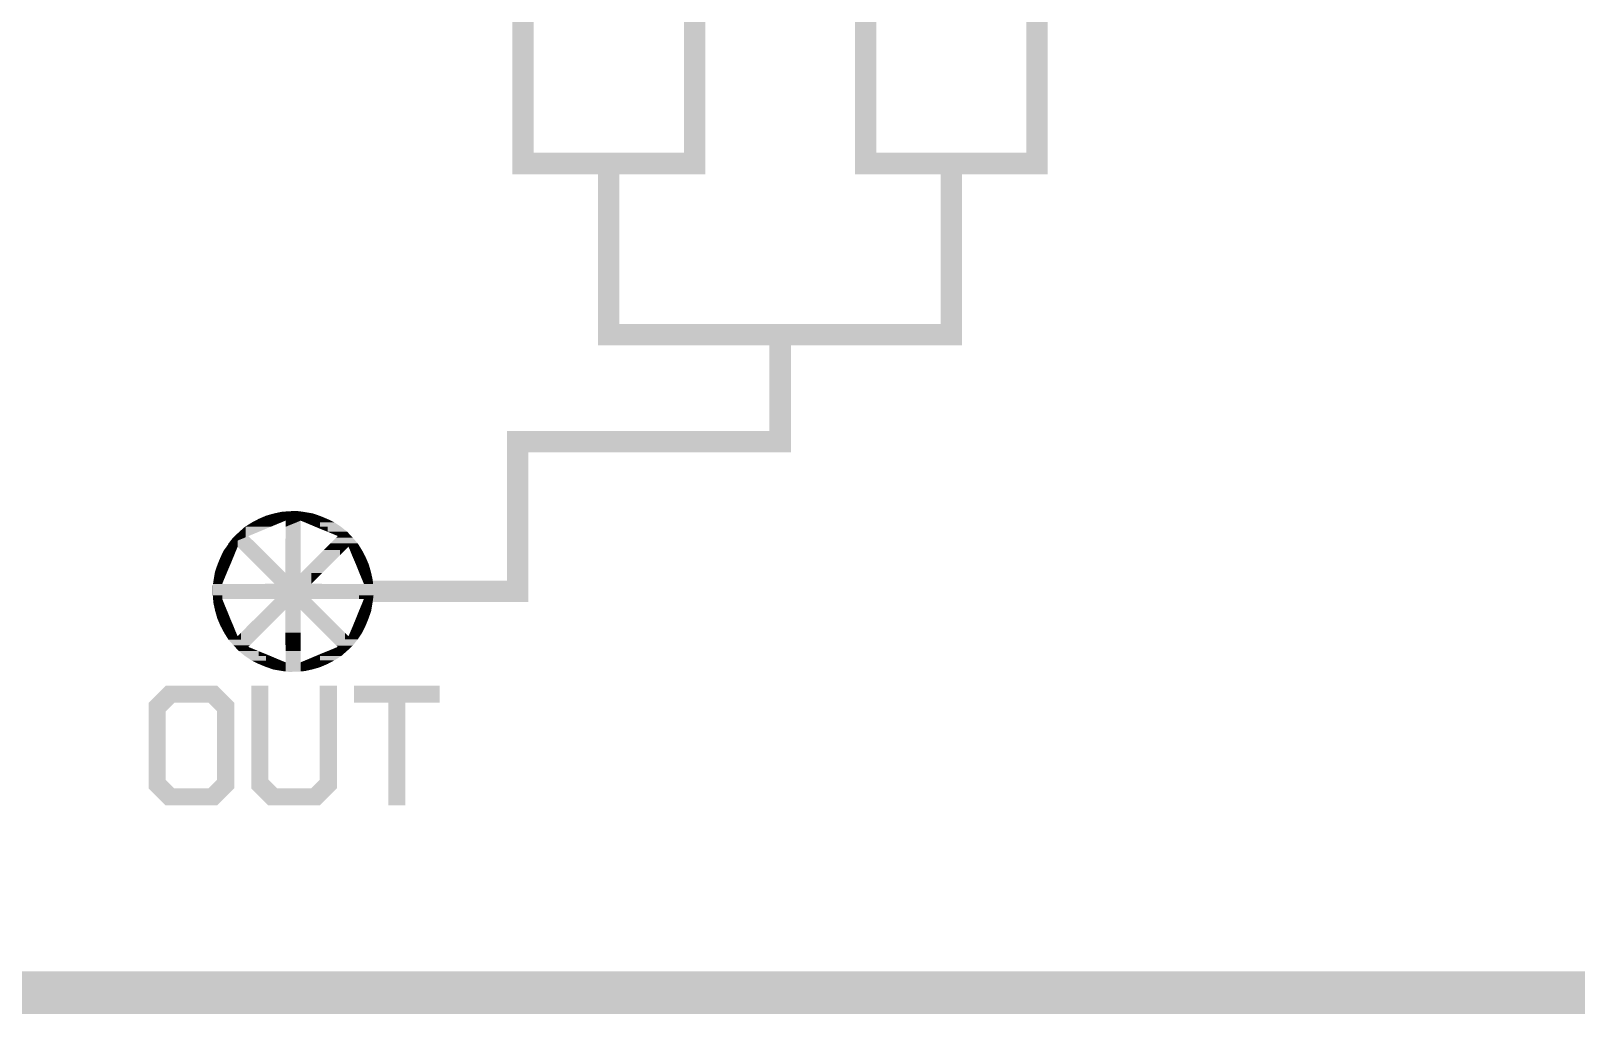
# Model space of a CAD drawing. Extents: x -40166 to 40284, y -45890 to 44060.
# Drawn here: x 709 to 7929, y -9990 to -5396 of the extents above; entities that cross this region are included whole.
import ezdxf

# ---------------------------------------------------------------- set-up
doc = ezdxf.new("R2010")
doc.units = 0
for name, color, linetype in [('10', 12, 'CONTINUOUS'), ('11', 13, 'CONTINUOUS'), ('12', 14, 'CONTINUOUS'), ('13', 15, 'CONTINUOUS'), ('14', 16, 'CONTINUOUS'), ('15', 17, 'CONTINUOUS'), ('16', 18, 'CONTINUOUS'), ('17', 19, 'CONTINUOUS'), ('18', 20, 'CONTINUOUS'), ('19', 21, 'CONTINUOUS'), ('20', 22, 'CONTINUOUS'), ('21', 23, 'CONTINUOUS'), ('22', 24, 'CONTINUOUS'), ('23', 25, 'CONTINUOUS'), ('24', 26, 'CONTINUOUS'), ('25', 27, 'CONTINUOUS'), ('26', 28, 'CONTINUOUS'), ('27', 29, 'CONTINUOUS'), ('28', 30, 'CONTINUOUS'), ('29', 31, 'CONTINUOUS'), ('3', 6, 'CONTINUOUS'), ('30', 32, 'CONTINUOUS'), ('31', 33, 'CONTINUOUS'), ('32', 34, 'CONTINUOUS'), ('33', 35, 'CONTINUOUS'), ('34', 36, 'CONTINUOUS'), ('35', 37, 'CONTINUOUS'), ('36', 38, 'CONTINUOUS'), ('37', 39, 'CONTINUOUS'), ('38', 40, 'CONTINUOUS'), ('39', 41, 'CONTINUOUS'), ('40', 42, 'CONTINUOUS'), ('41', 43, 'CONTINUOUS'), ('42', 44, 'CONTINUOUS'), ('43', 45, 'CONTINUOUS'), ('44', 46, 'CONTINUOUS'), ('45', 47, 'CONTINUOUS'), ('46', 48, 'CONTINUOUS'), ('47', 49, 'CONTINUOUS'), ('48', 50, 'CONTINUOUS'), ('49', 51, 'CONTINUOUS'), ('5', 7, 'CONTINUOUS'), ('50', 52, 'CONTINUOUS'), ('6', 8, 'CONTINUOUS'), ('7', 9, 'CONTINUOUS'), ('8', 10, 'CONTINUOUS'), ('9', 11, 'CONTINUOUS'), ('L1D0_square', 2, 'CONTINUOUS'), ('L2D0_round', 3, 'CONTINUOUS')]:
    doc.layers.add(name, color=color, linetype=linetype)

# ---------------------------------------------------------------- blocks, each defined once
blk = doc.blocks.new('flow-inlet')
at = {"layer": 'L1D0_square'}
for points in [[(-161, 339), (-126, 354), (-91, 339), (-91, 364)], [(-91, 364), (-55, 372), (-18, 364), (-18, 375)], [(-91, 339), (-91, 364), (-18, 339), (-18, 364)], [(-18, 309), (-18, 375), (19, 324), (19, 376)], [(19, 324), (19, 376), (35, 331), (35, 374)], [(55, 323), (35, 331), (55, 371), (35, 374)], [(55, 353), (55, 371), (126, 353), (91, 365)], [(-252, 278), (-225, 302), (-222, 278), (-222, 302)], [(-225, 302), (-193, 322), (-161, 302), (-161, 339)], [(-222, 253), (-222, 302), (-105, 302)], [(-161, 302), (-161, 339), (-105, 302), (-105, 339)], [(-105, 302), (-105, 339), (-35, 331), (-35, 339)], [(-36, 137), (-35, 302), (-18, 137), (-18, 309)], [(-35, 302), (-35, 339), (-18, 309), (-18, 339)], [(-18, 193), (-18, 309), (36, 193), (35, 331)], [(55, 323), (55, 353), (126, 323), (126, 353)], [(126, 293), (55, 323), (126, 323)], [(126, 323), (126, 353), (193, 323), (160, 339)], [(126, 302), (126, 323), (224, 302), (193, 323)], [(161, 279), (126, 293), (161, 302), (126, 302)], [(161, 279), (161, 302), (253, 279), (224, 302)], [(-311, 209), (-304, 219), (-259, 209), (-259, 238)], [(-304, 219), (-302, 224), (-222, 253), (-279, 253)], [(-279, 253), (-252, 278), (-222, 253), (-222, 278)], [(-209, 159), (-259, 209), (-209, 259), (-259, 238)], [(-86, 36), (-209, 159), (-86, 137), (-209, 259)], [(143, 193), (175, 225), (220, 193), (220, 225)], [(209, 259), (161, 279), (209, 279)], [(175, 225), (202, 252), (302, 225), (278, 252)], [(202, 252), (209, 259), (209, 252)], [(209, 252), (209, 279), (278, 252), (253, 279)], [(220, 193), (220, 225), (259, 209), (259, 225)], [(266, 193), (259, 209), (266, 225), (259, 225)], [(266, 193), (266, 225), (322, 193), (302, 225)], [(-353, 126), (-339, 160), (-293, 126), (-279, 160)], [(-339, 160), (-330, 179), (-279, 160), (-259, 209)], [(-330, 179), (-323, 193), (-259, 209), (-311, 209)], [(-18, 86), (-18, 193), (36, 86), (36, 193)], [(88, 138), (220, 193), (188, 138), (220, 170)], [(88, 138), (143, 193), (220, 193)], [(220, 193), (259, 209), (243, 193)], [(220, 170), (220, 193), (243, 193)], [(279, 161), (266, 193), (339, 161), (322, 193)], [(294, 126), (279, 161), (354, 126), (339, 161)], [(-371, 55), (-365, 91), (-323, 55), (-308, 91)], [(-365, 91), (-353, 126), (-308, 91), (-293, 126)], [(-86, -18), (-86, 137), (-36, -18), (-36, 87)], [(-36, -18), (-36, 137), (-18, -18), (-18, 137)], [(-18, 35), (-18, 86), (86, 35), (86, 86)], [(36, 86), (88, 138), (136, 86), (188, 138)], [(86, 36), (86, 86), (136, 86)], [(308, 91), (294, 126), (364, 91), (354, 126)], [(323, 55), (308, 91), (372, 55), (364, 91)], [(-375, -18), (-376, 19), (-374, -18), (-374, 35)], [(-374, 35), (-371, 55), (-331, 35), (-323, 55)], [(-374, -18), (-374, 35), (-209, -18), (-209, 35)], [(-209, -18), (-209, 35), (-86, -18), (-86, 36)], [(-18, -18), (-18, 35), (220, -18), (220, 35)], [(86, 35), (86, 36), (220, 35)], [(220, 18), (220, 35), (375, 18), (374, 35)], [(220, -18), (220, 18), (376, -18), (375, 18)], [(331, 35), (323, 55), (374, 35), (372, 55)], [(-374, -35), (-375, -18), (-331, -35), (-331, -18)], [(-372, -52), (-374, -35), (-324, -52), (-331, -35)], [(-372, -55), (-372, -52), (-323, -55), (-324, -52)], [(-364, -91), (-372, -55), (-308, -91), (-323, -55)], [(-136, -36), (-331, -35), (-136, -18), (-331, -18)], [(-136, -36), (-136, -18), (18, -36), (18, -18)], [(-136, -86), (-86, -36), (18, -86), (18, -36)], [(18, -35), (18, -18), (308, -35), (308, -18)], [(18, -36), (18, -35), (136, -36), (136, -35)], [(18, -86), (18, -36), (136, -86), (86, -36)], [(136, -36), (136, -35), (331, -35)], [(308, -35), (308, -18), (374, -35), (374, -18)], [(308, -91), (323, -55), (365, -91), (371, -55)], [(323, -55), (331, -35), (371, -55), (374, -35)], [(374, -35), (374, -18), (376, -19), (376, -18)], [(-354, -126), (-364, -91), (-294, -126), (-308, -91)], [(-339, -161), (-354, -126), (-279, -161), (-294, -126)], [(-208, -157), (-136, -86), (-107, -157), (-36, -86)], [(-36, -193), (-36, -86), (18, -193), (18, -86)], [(18, -193), (18, -86), (36, -193), (36, -86)], [(143, -193), (36, -86), (243, -193), (136, -86)], [(280, -160), (294, -126), (339, -160), (353, -126)], [(294, -126), (308, -91), (353, -126), (365, -91)], [(-322, -193), (-339, -161), (-266, -193), (-279, -161)], [(-302, -225), (-322, -193), (-266, -225), (-266, -193)], [(-266, -225), (-266, -193), (-259, -225), (-259, -209)], [(-259, -225), (-259, -209), (-243, -225), (-243, -193)], [(-243, -193), (-208, -157), (-143, -193), (-107, -157)], [(-243, -225), (-243, -193), (-175, -225), (-143, -193)], [(-35, -279), (-36, -193), (18, -279), (18, -193)], [(18, -278), (18, -193), (35, -278), (36, -193)], [(174, -224), (143, -193), (243, -224), (243, -193)], [(243, -224), (243, -193), (259, -224), (259, -209)], [(259, -224), (259, -209), (266, -224), (266, -193)], [(266, -193), (280, -160), (323, -193), (339, -160)], [(266, -224), (266, -193), (302, -224), (323, -193)], [(-278, -252), (-302, -225), (-202, -252), (-175, -225)], [(-253, -279), (-278, -252), (-209, -279), (-209, -252)], [(-224, -302), (-253, -279), (-161, -302), (-161, -279)], [(-209, -259), (-209, -252), (-202, -252)], [(-209, -279), (-209, -259), (-161, -279)], [(-161, -302), (-161, -279), (-126, -302), (-126, -293)], [(-19, -376), (-35, -374), (-19, -279), (-35, -279)], [(-19, -376), (-19, -279), (18, -375), (18, -279)], [(18, -375), (18, -278), (35, -374), (35, -278)], [(126, -302), (126, -293), (163, -302), (163, -278)], [(163, -278), (209, -259), (209, -278)], [(163, -302), (163, -278), (225, -302), (252, -278)], [(203, -253), (174, -224), (279, -253), (302, -224)], [(209, -259), (203, -253), (209, -253)], [(209, -278), (209, -253), (252, -278), (279, -253)], [(-193, -323), (-224, -302), (-126, -323), (-126, -302)], [(-126, -353), (-160, -339), (-126, -323), (-193, -323)], [(-126, -323), (-126, -293), (-55, -323)], [(-126, -353), (-126, -323), (-55, -353), (-55, -323)], [(-55, -371), (-91, -365), (-55, -353), (-126, -353)], [(-35, -374), (-55, -371), (-35, -331), (-55, -323)], [(35, -374), (35, -331), (55, -372), (55, -323)], [(55, -323), (126, -293), (126, -323)], [(55, -354), (55, -323), (126, -354), (126, -323)], [(55, -372), (55, -354), (91, -364), (126, -354)], [(126, -322), (126, -302), (193, -322), (225, -302)], [(126, -354), (126, -322), (161, -339), (193, -322)]]:
    blk.add_solid(points, dxfattribs=at)
blk = doc.blocks.new('TEXT$3')
at = {"layer": 'L1D0_square'}
for points in [[(0, 480), (80, 560), (280, 480), (280, 560)], [(320, 440), (280, 480), (320, 560), (280, 560)], [(320, 280), (320, 560), (400, 280), (400, 480)], [(480, 120), (480, 560), (560, 120), (560, 560)], [(800, 120), (800, 560), (880, 120), (880, 560)], [(960, 480), (960, 560), (1360, 480), (1360, 560)], [(0, 440), (0, 480), (80, 440), (120, 480)], [(0, 280), (0, 440), (80, 280), (80, 440)], [(1120, 0), (1120, 480), (1200, 0), (1200, 480)], [(80, 0), (0, 80), (80, 280), (0, 280)], [(320, 120), (320, 280), (400, 120), (400, 280)], [(80, 0), (80, 120), (120, 0), (120, 80)], [(120, 0), (120, 80), (320, 0), (400, 80)], [(280, 80), (320, 120), (400, 80), (400, 120)], [(480, 80), (480, 120), (600, 80), (560, 120)], [(560, 0), (480, 80), (600, 0), (600, 80)], [(600, 0), (600, 80), (800, 0), (880, 80)], [(760, 80), (800, 120), (880, 80), (880, 120)]]:
    blk.add_solid(points, dxfattribs=at)
blk = doc.blocks.new('device')
at = {"layer": '10'}
for points in [[(-1025, -5092), (-1025, -5091), (-324, -5092), (-324, -5091)], [(-1025, -5110), (-1025, -5109), (-324, -5110), (-324, -5109)], [(576, -5092), (576, -5091), (1276, -5092), (1276, -5091)], [(576, -5110), (576, -5109), (1276, -5110), (1276, -5109)], [(-224, -5892), (-224, -5891), (476, -5892), (476, -5891)], [(-224, -5910), (-224, -5909), (476, -5910), (476, -5909)], [(-1110, -6800), (-1110, -6500), (-1109, -6800), (-1109, -6500)], [(-1092, -6800), (-1092, -6500), (-1091, -6800), (-1091, -6500)]]:
    blk.add_solid(points, dxfattribs=at)
at = {"layer": '11'}
for points in [[(-1025, -5091), (-1025, -5090), (-324, -5091), (-324, -5090)], [(-1025, -5111), (-1025, -5110), (-324, -5111), (-324, -5110)], [(576, -5091), (576, -5090), (1276, -5091), (1276, -5090)], [(576, -5111), (576, -5110), (1276, -5111), (1276, -5110)], [(-224, -5891), (-224, -5890), (476, -5891), (476, -5890)], [(-224, -5911), (-224, -5910), (476, -5911), (476, -5910)], [(-1111, -6800), (-1111, -6500), (-1110, -6800), (-1110, -6500)], [(-1091, -6800), (-1091, -6500), (-1090, -6800), (-1090, -6500)]]:
    blk.add_solid(points, dxfattribs=at)
at = {"layer": '12'}
for points in [[(-1025, -5090), (-1025, -5089), (-324, -5090), (-324, -5089)], [(-1025, -5112), (-1025, -5111), (-324, -5112), (-324, -5111)], [(576, -5090), (576, -5089), (1276, -5090), (1276, -5089)], [(576, -5112), (576, -5111), (1276, -5112), (1276, -5111)], [(-224, -5890), (-224, -5889), (476, -5890), (476, -5889)], [(-224, -5912), (-224, -5911), (476, -5912), (476, -5911)], [(-1112, -6800), (-1112, -6500), (-1111, -6800), (-1111, -6500)], [(-1090, -6800), (-1090, -6500), (-1089, -6800), (-1089, -6500)]]:
    blk.add_solid(points, dxfattribs=at)
at = {"layer": '13'}
for points in [[(-1025, -5089), (-1025, -5088), (-324, -5089), (-324, -5088)], [(-1025, -5113), (-1025, -5112), (-324, -5113), (-324, -5112)], [(576, -5089), (576, -5088), (1276, -5089), (1276, -5088)], [(576, -5113), (576, -5112), (1276, -5113), (1276, -5112)], [(-224, -5889), (-224, -5888), (476, -5889), (476, -5888)], [(-224, -5913), (-224, -5912), (476, -5913), (476, -5912)], [(-1113, -6800), (-1113, -6500), (-1112, -6800), (-1112, -6500)], [(-1089, -6800), (-1089, -6500), (-1088, -6800), (-1088, -6500)]]:
    blk.add_solid(points, dxfattribs=at)
at = {"layer": '14'}
for points in [[(-1025, -5088), (-1025, -5087), (-324, -5088), (-324, -5087)], [(-1025, -5114), (-1025, -5113), (-324, -5114), (-324, -5113)], [(576, -5088), (576, -5087), (1276, -5088), (1276, -5087)], [(576, -5114), (576, -5113), (1276, -5114), (1276, -5113)], [(-224, -5888), (-224, -5887), (476, -5888), (476, -5887)], [(-224, -5914), (-224, -5913), (476, -5914), (476, -5913)], [(-1114, -6800), (-1114, -6500), (-1113, -6800), (-1113, -6500)], [(-1088, -6800), (-1088, -6500), (-1087, -6800), (-1087, -6500)]]:
    blk.add_solid(points, dxfattribs=at)
at = {"layer": '15'}
for points in [[(-1025, -5087), (-1025, -5086), (-324, -5087), (-324, -5086)], [(-1025, -5115), (-1025, -5114), (-324, -5115), (-324, -5114)], [(576, -5087), (576, -5086), (1276, -5087), (1276, -5086)], [(576, -5115), (576, -5114), (1276, -5115), (1276, -5114)], [(-224, -5887), (-224, -5886), (476, -5887), (476, -5886)], [(-224, -5915), (-224, -5914), (476, -5915), (476, -5914)], [(-1115, -6800), (-1115, -6500), (-1114, -6800), (-1114, -6500)], [(-1087, -6800), (-1087, -6500), (-1086, -6800), (-1086, -6500)]]:
    blk.add_solid(points, dxfattribs=at)
at = {"layer": '16'}
for points in [[(-1025, -5086), (-1025, -5085), (-324, -5086), (-324, -5085)], [(-1025, -5116), (-1025, -5115), (-324, -5116), (-324, -5115)], [(576, -5086), (576, -5085), (1276, -5086), (1276, -5085)], [(576, -5116), (576, -5115), (1276, -5116), (1276, -5115)], [(-224, -5886), (-224, -5885), (476, -5886), (476, -5885)], [(-224, -5916), (-224, -5915), (476, -5916), (476, -5915)], [(-1116, -6800), (-1116, -6500), (-1115, -6800), (-1115, -6500)], [(-1086, -6800), (-1086, -6500), (-1085, -6800), (-1085, -6500)]]:
    blk.add_solid(points, dxfattribs=at)
at = {"layer": '17'}
for points in [[(-1025, -5085), (-1025, -5084), (-324, -5085), (-324, -5084)], [(-1025, -5117), (-1025, -5116), (-324, -5117), (-324, -5116)], [(576, -5085), (576, -5084), (1276, -5085), (1276, -5084)], [(576, -5117), (576, -5116), (1276, -5117), (1276, -5116)], [(-224, -5885), (-224, -5884), (476, -5885), (476, -5884)], [(-224, -5917), (-224, -5916), (476, -5917), (476, -5916)], [(-1117, -6800), (-1117, -6500), (-1116, -6800), (-1116, -6500)], [(-1085, -6800), (-1085, -6500), (-1084, -6800), (-1084, -6500)]]:
    blk.add_solid(points, dxfattribs=at)
at = {"layer": '18'}
for points in [[(-1025, -5084), (-1025, -5083), (-324, -5084), (-324, -5083)], [(-1025, -5118), (-1025, -5117), (-324, -5118), (-324, -5117)], [(576, -5084), (576, -5083), (1276, -5084), (1276, -5083)], [(576, -5118), (576, -5117), (1276, -5118), (1276, -5117)], [(-224, -5884), (-224, -5883), (476, -5884), (476, -5883)], [(-224, -5918), (-224, -5917), (476, -5918), (476, -5917)], [(-1118, -6800), (-1118, -6500), (-1117, -6800), (-1117, -6500)], [(-1084, -6800), (-1084, -6500), (-1083, -6800), (-1083, -6500)]]:
    blk.add_solid(points, dxfattribs=at)
at = {"layer": '19'}
for points in [[(-1025, -5083), (-1025, -5082), (-324, -5083), (-324, -5082)], [(-1025, -5119), (-1025, -5118), (-324, -5119), (-324, -5118)], [(576, -5083), (576, -5082), (1276, -5083), (1276, -5082)], [(576, -5119), (576, -5118), (1276, -5119), (1276, -5118)], [(-224, -5883), (-224, -5882), (476, -5883), (476, -5882)], [(-224, -5919), (-224, -5918), (476, -5919), (476, -5918)], [(-1119, -6800), (-1119, -6500), (-1118, -6800), (-1118, -6500)], [(-1083, -6800), (-1083, -6500), (-1082, -6800), (-1082, -6500)]]:
    blk.add_solid(points, dxfattribs=at)
at = {"layer": '20'}
for points in [[(-1025, -5082), (-1025, -5081), (-324, -5082), (-324, -5081)], [(-1025, -5120), (-1025, -5119), (-324, -5120), (-324, -5119)], [(576, -5082), (576, -5081), (1276, -5082), (1276, -5081)], [(576, -5120), (576, -5119), (1276, -5120), (1276, -5119)], [(-224, -5882), (-224, -5881), (476, -5882), (476, -5881)], [(-224, -5920), (-224, -5919), (476, -5920), (476, -5919)], [(-1120, -6800), (-1120, -6500), (-1119, -6800), (-1119, -6500)], [(-1082, -6800), (-1082, -6500), (-1081, -6800), (-1081, -6500)]]:
    blk.add_solid(points, dxfattribs=at)
at = {"layer": '21'}
for points in [[(-1025, -5081), (-1025, -5080), (-324, -5081), (-324, -5080)], [(-1025, -5121), (-1025, -5120), (-324, -5121), (-324, -5120)], [(576, -5081), (576, -5080), (1276, -5081), (1276, -5080)], [(576, -5121), (576, -5120), (1276, -5121), (1276, -5120)], [(-224, -5881), (-224, -5880), (476, -5881), (476, -5880)], [(-224, -5921), (-224, -5920), (476, -5921), (476, -5920)], [(-1121, -6800), (-1121, -6500), (-1120, -6800), (-1120, -6500)], [(-1081, -6800), (-1081, -6500), (-1080, -6800), (-1080, -6500)]]:
    blk.add_solid(points, dxfattribs=at)
at = {"layer": '22'}
for points in [[(-1025, -5080), (-1025, -5079), (-324, -5080), (-324, -5079)], [(-1025, -5122), (-1025, -5121), (-324, -5122), (-324, -5121)], [(576, -5080), (576, -5079), (1276, -5080), (1276, -5079)], [(576, -5122), (576, -5121), (1276, -5122), (1276, -5121)], [(-224, -5880), (-224, -5879), (476, -5880), (476, -5879)], [(-224, -5922), (-224, -5921), (476, -5922), (476, -5921)], [(-1122, -6800), (-1122, -6500), (-1121, -6800), (-1121, -6500)], [(-1080, -6800), (-1080, -6500), (-1079, -6800), (-1079, -6500)]]:
    blk.add_solid(points, dxfattribs=at)
at = {"layer": '23'}
for points in [[(-1025, -5079), (-1025, -5078), (-324, -5079), (-324, -5078)], [(-1025, -5123), (-1025, -5122), (-324, -5123), (-324, -5122)], [(576, -5079), (576, -5078), (1276, -5079), (1276, -5078)], [(576, -5123), (576, -5122), (1276, -5123), (1276, -5122)], [(-224, -5879), (-224, -5878), (476, -5879), (476, -5878)], [(-224, -5923), (-224, -5922), (476, -5923), (476, -5922)], [(-1123, -6800), (-1123, -6500), (-1122, -6800), (-1122, -6500)], [(-1079, -6800), (-1079, -6500), (-1078, -6800), (-1078, -6500)]]:
    blk.add_solid(points, dxfattribs=at)
at = {"layer": '24'}
for points in [[(-1025, -5078), (-1025, -5077), (-324, -5078), (-324, -5077)], [(-1025, -5124), (-1025, -5123), (-324, -5124), (-324, -5123)], [(576, -5078), (576, -5077), (1276, -5078), (1276, -5077)], [(576, -5124), (576, -5123), (1276, -5124), (1276, -5123)], [(-224, -5878), (-224, -5877), (476, -5878), (476, -5877)], [(-224, -5924), (-224, -5923), (476, -5924), (476, -5923)], [(-1124, -6800), (-1124, -6500), (-1123, -6800), (-1123, -6500)], [(-1078, -6800), (-1078, -6500), (-1077, -6800), (-1077, -6500)]]:
    blk.add_solid(points, dxfattribs=at)
at = {"layer": '25'}
for points in [[(-1025, -5077), (-1025, -5076), (-324, -5077), (-324, -5076)], [(-1025, -5125), (-1025, -5124), (-324, -5125), (-324, -5124)], [(576, -5077), (576, -5076), (1276, -5077), (1276, -5076)], [(576, -5125), (576, -5124), (1276, -5125), (1276, -5124)], [(-224, -5877), (-224, -5876), (476, -5877), (476, -5876)], [(-224, -5925), (-224, -5924), (476, -5925), (476, -5924)], [(-1125, -6800), (-1125, -6500), (-1124, -6800), (-1124, -6500)], [(-1077, -6800), (-1077, -6500), (-1076, -6800), (-1076, -6500)]]:
    blk.add_solid(points, dxfattribs=at)
at = {"layer": '26'}
for points in [[(-1025, -5076), (-1025, -5075), (-324, -5076), (-324, -5075)], [(-1025, -5126), (-1025, -5125), (-324, -5126), (-324, -5125)], [(576, -5076), (576, -5075), (1276, -5076), (1276, -5075)], [(576, -5126), (576, -5125), (1276, -5126), (1276, -5125)], [(-224, -5876), (-224, -5875), (476, -5876), (476, -5875)], [(-224, -5926), (-224, -5925), (476, -5926), (476, -5925)], [(-1126, -6800), (-1126, -6500), (-1125, -6800), (-1125, -6500)], [(-1076, -6800), (-1076, -6500), (-1075, -6800), (-1075, -6500)]]:
    blk.add_solid(points, dxfattribs=at)
at = {"layer": '27'}
for points in [[(-1025, -5075), (-1025, -5074), (-324, -5075), (-324, -5074)], [(-1025, -5127), (-1025, -5126), (-324, -5127), (-324, -5126)], [(576, -5075), (576, -5074), (1276, -5075), (1276, -5074)], [(576, -5127), (576, -5126), (1276, -5127), (1276, -5126)], [(-224, -5875), (-224, -5874), (476, -5875), (476, -5874)], [(-224, -5927), (-224, -5926), (476, -5927), (476, -5926)], [(-1127, -6800), (-1127, -6500), (-1126, -6800), (-1126, -6500)], [(-1075, -6800), (-1075, -6500), (-1074, -6800), (-1074, -6500)]]:
    blk.add_solid(points, dxfattribs=at)
at = {"layer": '28'}
for points in [[(-1025, -5074), (-1025, -5073), (-324, -5074), (-324, -5073)], [(576, -5074), (576, -5073), (1276, -5074), (1276, -5073)], [(-1025, -5128), (-1025, -5127), (-324, -5128), (-324, -5127)], [(576, -5128), (576, -5127), (1276, -5128), (1276, -5127)], [(-224, -5874), (-224, -5873), (476, -5874), (476, -5873)], [(-224, -5928), (-224, -5927), (476, -5928), (476, -5927)], [(-1128, -6800), (-1128, -6500), (-1127, -6800), (-1127, -6500)], [(-1074, -6800), (-1074, -6500), (-1073, -6800), (-1073, -6500)]]:
    blk.add_solid(points, dxfattribs=at)
at = {"layer": '29'}
for points in [[(-1025, -5073), (-1025, -5072), (-324, -5073), (-324, -5072)], [(576, -5073), (576, -5072), (1276, -5073), (1276, -5072)], [(-1025, -5129), (-1025, -5128), (-324, -5129), (-324, -5128)], [(576, -5129), (576, -5128), (1276, -5129), (1276, -5128)], [(-224, -5873), (-224, -5872), (476, -5873), (476, -5872)], [(-224, -5929), (-224, -5928), (476, -5929), (476, -5928)], [(-1129, -6800), (-1129, -6500), (-1128, -6800), (-1128, -6500)], [(-1073, -6800), (-1073, -6500), (-1072, -6800), (-1072, -6500)]]:
    blk.add_solid(points, dxfattribs=at)
at = {"layer": '3'}
for points in [[(-1025, -5100), (-1025, -5098), (-324, -5100), (-324, -5098)], [(-1025, -5103), (-1025, -5101), (-324, -5103), (-324, -5101)], [(576, -5100), (576, -5098), (1276, -5100), (1276, -5098)], [(576, -5103), (576, -5101), (1276, -5103), (1276, -5101)], [(-224, -5900), (-224, -5898), (476, -5900), (476, -5898)], [(-224, -5903), (-224, -5901), (476, -5903), (476, -5901)], [(-1103, -6800), (-1103, -6500), (-1101, -6800), (-1101, -6500)], [(-1100, -6800), (-1100, -6500), (-1098, -6800), (-1098, -6500)]]:
    blk.add_solid(points, dxfattribs=at)
at = {"layer": '30'}
for points in [[(-1025, -5072), (-1025, -5071), (-324, -5072), (-324, -5071)], [(576, -5072), (576, -5071), (1276, -5072), (1276, -5071)], [(-1025, -5130), (-1025, -5129), (-324, -5130), (-324, -5129)], [(576, -5130), (576, -5129), (1276, -5130), (1276, -5129)], [(-224, -5872), (-224, -5871), (476, -5872), (476, -5871)], [(-224, -5930), (-224, -5929), (476, -5930), (476, -5929)], [(-1130, -6800), (-1130, -6500), (-1129, -6800), (-1129, -6500)], [(-1072, -6800), (-1072, -6500), (-1071, -6800), (-1071, -6500)]]:
    blk.add_solid(points, dxfattribs=at)
at = {"layer": '31'}
for points in [[(-1025, -5071), (-1025, -5070), (-324, -5071), (-324, -5070)], [(576, -5071), (576, -5070), (1276, -5071), (1276, -5070)], [(-1025, -5131), (-1025, -5130), (-324, -5131), (-324, -5130)], [(576, -5131), (576, -5130), (1276, -5131), (1276, -5130)], [(-224, -5871), (-224, -5870), (476, -5871), (476, -5870)], [(-224, -5931), (-224, -5930), (476, -5931), (476, -5930)], [(-1131, -6800), (-1131, -6500), (-1130, -6800), (-1130, -6500)], [(-1071, -6800), (-1071, -6500), (-1070, -6800), (-1070, -6500)]]:
    blk.add_solid(points, dxfattribs=at)
at = {"layer": '32'}
for points in [[(-1025, -5070), (-1025, -5069), (-324, -5070), (-324, -5069)], [(576, -5070), (576, -5069), (1276, -5070), (1276, -5069)], [(-1025, -5132), (-1025, -5131), (-324, -5132), (-324, -5131)], [(576, -5132), (576, -5131), (1276, -5132), (1276, -5131)], [(-224, -5870), (-224, -5869), (476, -5870), (476, -5869)], [(-224, -5932), (-224, -5931), (476, -5932), (476, -5931)], [(-1132, -6800), (-1132, -6500), (-1131, -6800), (-1131, -6500)], [(-1070, -6800), (-1070, -6500), (-1069, -6800), (-1069, -6500)]]:
    blk.add_solid(points, dxfattribs=at)
at = {"layer": '33'}
for points in [[(-1025, -5069), (-1025, -5068), (-324, -5069), (-324, -5068)], [(576, -5069), (576, -5068), (1276, -5069), (1276, -5068)], [(-1025, -5133), (-1025, -5132), (-324, -5133), (-324, -5132)], [(576, -5133), (576, -5132), (1276, -5133), (1276, -5132)], [(-224, -5869), (-224, -5868), (476, -5869), (476, -5868)], [(-224, -5933), (-224, -5932), (476, -5933), (476, -5932)], [(-1133, -6800), (-1133, -6500), (-1132, -6800), (-1132, -6500)], [(-1069, -6800), (-1069, -6500), (-1068, -6800), (-1068, -6500)]]:
    blk.add_solid(points, dxfattribs=at)
at = {"layer": '34'}
for points in [[(-1025, -5068), (-1025, -5067), (-324, -5068), (-324, -5067)], [(576, -5068), (576, -5067), (1276, -5068), (1276, -5067)], [(-1025, -5134), (-1025, -5133), (-324, -5134), (-324, -5133)], [(576, -5134), (576, -5133), (1276, -5134), (1276, -5133)], [(-224, -5868), (-224, -5867), (476, -5868), (476, -5867)], [(-224, -5934), (-224, -5933), (476, -5934), (476, -5933)], [(-1134, -6800), (-1134, -6500), (-1133, -6800), (-1133, -6500)], [(-1068, -6800), (-1068, -6500), (-1067, -6800), (-1067, -6500)]]:
    blk.add_solid(points, dxfattribs=at)
at = {"layer": '35'}
for points in [[(-1025, -5067), (-1025, -5066), (-324, -5067), (-324, -5066)], [(576, -5067), (576, -5066), (1276, -5067), (1276, -5066)], [(-1025, -5135), (-1025, -5134), (-324, -5135), (-324, -5134)], [(576, -5135), (576, -5134), (1276, -5135), (1276, -5134)], [(-224, -5867), (-224, -5866), (476, -5867), (476, -5866)], [(-224, -5935), (-224, -5934), (476, -5935), (476, -5934)], [(-1135, -6800), (-1135, -6500), (-1134, -6800), (-1134, -6500)], [(-1067, -6800), (-1067, -6500), (-1066, -6800), (-1066, -6500)]]:
    blk.add_solid(points, dxfattribs=at)
at = {"layer": '36'}
for points in [[(-1025, -5066), (-1025, -5065), (-324, -5066), (-324, -5065)], [(576, -5066), (576, -5065), (1276, -5066), (1276, -5065)], [(-1025, -5136), (-1025, -5135), (-324, -5136), (-324, -5135)], [(576, -5136), (576, -5135), (1276, -5136), (1276, -5135)], [(-224, -5866), (-224, -5865), (476, -5866), (476, -5865)], [(-224, -5936), (-224, -5935), (476, -5936), (476, -5935)], [(-1136, -6800), (-1136, -6500), (-1135, -6800), (-1135, -6500)], [(-1066, -6800), (-1066, -6500), (-1065, -6800), (-1065, -6500)]]:
    blk.add_solid(points, dxfattribs=at)
at = {"layer": '37'}
for points in [[(-1025, -5065), (-1025, -5064), (-324, -5065), (-324, -5064)], [(576, -5065), (576, -5064), (1276, -5065), (1276, -5064)], [(-1025, -5137), (-1025, -5136), (-324, -5137), (-324, -5136)], [(576, -5137), (576, -5136), (1276, -5137), (1276, -5136)], [(-224, -5865), (-224, -5864), (476, -5865), (476, -5864)], [(-224, -5937), (-224, -5936), (476, -5937), (476, -5936)], [(-1137, -6800), (-1137, -6500), (-1136, -6800), (-1136, -6500)], [(-1065, -6800), (-1065, -6500), (-1064, -6800), (-1064, -6500)]]:
    blk.add_solid(points, dxfattribs=at)
at = {"layer": '38'}
for points in [[(-1025, -5064), (-1025, -5063), (-324, -5064), (-324, -5063)], [(576, -5064), (576, -5063), (1276, -5064), (1276, -5063)], [(-1025, -5138), (-1025, -5137), (-324, -5138), (-324, -5137)], [(576, -5138), (576, -5137), (1276, -5138), (1276, -5137)], [(-224, -5864), (-224, -5863), (476, -5864), (476, -5863)], [(-224, -5938), (-224, -5937), (476, -5938), (476, -5937)], [(-1138, -6800), (-1138, -6500), (-1137, -6800), (-1137, -6500)], [(-1064, -6800), (-1064, -6500), (-1063, -6800), (-1063, -6500)]]:
    blk.add_solid(points, dxfattribs=at)
at = {"layer": '39'}
for points in [[(-1025, -5063), (-1025, -5062), (-324, -5063), (-324, -5062)], [(576, -5063), (576, -5062), (1276, -5063), (1276, -5062)], [(-1025, -5139), (-1025, -5138), (-324, -5139), (-324, -5138)], [(576, -5139), (576, -5138), (1276, -5139), (1276, -5138)], [(-224, -5863), (-224, -5862), (476, -5863), (476, -5862)], [(-224, -5939), (-224, -5938), (476, -5939), (476, -5938)], [(-1139, -6800), (-1139, -6500), (-1138, -6800), (-1138, -6500)], [(-1063, -6800), (-1063, -6500), (-1062, -6800), (-1062, -6500)]]:
    blk.add_solid(points, dxfattribs=at)
at = {"layer": '40'}
for points in [[(-1025, -5062), (-1025, -5061), (-324, -5062), (-324, -5061)], [(576, -5062), (576, -5061), (1276, -5062), (1276, -5061)], [(-1025, -5140), (-1025, -5139), (-324, -5140), (-324, -5139)], [(576, -5140), (576, -5139), (1276, -5140), (1276, -5139)], [(-224, -5862), (-224, -5861), (476, -5862), (476, -5861)], [(-224, -5940), (-224, -5939), (476, -5940), (476, -5939)], [(-1140, -6800), (-1140, -6500), (-1139, -6800), (-1139, -6500)], [(-1062, -6800), (-1062, -6500), (-1061, -6800), (-1061, -6500)]]:
    blk.add_solid(points, dxfattribs=at)
at = {"layer": '41'}
for points in [[(-1025, -5061), (-1025, -5060), (-324, -5061), (-324, -5060)], [(576, -5061), (576, -5060), (1276, -5061), (1276, -5060)], [(-1025, -5141), (-1025, -5140), (-324, -5141), (-324, -5140)], [(576, -5141), (576, -5140), (1276, -5141), (1276, -5140)], [(-224, -5861), (-224, -5860), (476, -5861), (476, -5860)], [(-224, -5941), (-224, -5940), (476, -5941), (476, -5940)], [(-1141, -6800), (-1141, -6500), (-1140, -6800), (-1140, -6500)], [(-1061, -6800), (-1061, -6500), (-1060, -6800), (-1060, -6500)]]:
    blk.add_solid(points, dxfattribs=at)
at = {"layer": '42'}
for points in [[(-1025, -5060), (-1025, -5059), (-324, -5060), (-324, -5059)], [(576, -5060), (576, -5059), (1276, -5060), (1276, -5059)], [(-1025, -5142), (-1025, -5141), (-324, -5142), (-324, -5141)], [(576, -5142), (576, -5141), (1276, -5142), (1276, -5141)], [(-224, -5860), (-224, -5859), (476, -5860), (476, -5859)], [(-224, -5942), (-224, -5941), (476, -5942), (476, -5941)], [(-1142, -6800), (-1142, -6500), (-1141, -6800), (-1141, -6500)], [(-1060, -6800), (-1060, -6500), (-1059, -6800), (-1059, -6500)]]:
    blk.add_solid(points, dxfattribs=at)
at = {"layer": '43'}
for points in [[(-1025, -5059), (-1025, -5058), (-324, -5059), (-324, -5058)], [(576, -5059), (576, -5058), (1276, -5059), (1276, -5058)], [(-1025, -5143), (-1025, -5142), (-324, -5143), (-324, -5142)], [(576, -5143), (576, -5142), (1276, -5143), (1276, -5142)], [(-224, -5859), (-224, -5858), (476, -5859), (476, -5858)], [(-224, -5943), (-224, -5942), (476, -5943), (476, -5942)], [(-1143, -6800), (-1143, -6500), (-1142, -6800), (-1142, -6500)], [(-1059, -6800), (-1059, -6500), (-1058, -6800), (-1058, -6500)]]:
    blk.add_solid(points, dxfattribs=at)
at = {"layer": '44'}
for points in [[(-1025, -5058), (-1025, -5057), (-324, -5058), (-324, -5057)], [(576, -5058), (576, -5057), (1276, -5058), (1276, -5057)], [(-1025, -5144), (-1025, -5143), (-324, -5144), (-324, -5143)], [(576, -5144), (576, -5143), (1276, -5144), (1276, -5143)], [(-224, -5858), (-224, -5857), (476, -5858), (476, -5857)], [(-224, -5944), (-224, -5943), (476, -5944), (476, -5943)], [(-1144, -6800), (-1144, -6500), (-1143, -6800), (-1143, -6500)], [(-1058, -6800), (-1058, -6500), (-1057, -6800), (-1057, -6500)]]:
    blk.add_solid(points, dxfattribs=at)
at = {"layer": '45'}
for points in [[(-1025, -5057), (-1025, -5056), (-324, -5057), (-324, -5056)], [(576, -5057), (576, -5056), (1276, -5057), (1276, -5056)], [(-1025, -5145), (-1025, -5144), (-324, -5145), (-324, -5144)], [(576, -5145), (576, -5144), (1276, -5145), (1276, -5144)], [(-224, -5857), (-224, -5856), (476, -5857), (476, -5856)], [(-224, -5945), (-224, -5944), (476, -5945), (476, -5944)], [(-1145, -6800), (-1145, -6500), (-1144, -6800), (-1144, -6500)], [(-1057, -6800), (-1057, -6500), (-1056, -6800), (-1056, -6500)]]:
    blk.add_solid(points, dxfattribs=at)
at = {"layer": '46'}
for points in [[(-1025, -5056), (-1025, -5055), (-324, -5056), (-324, -5055)], [(576, -5056), (576, -5055), (1276, -5056), (1276, -5055)], [(-1025, -5146), (-1025, -5145), (-324, -5146), (-324, -5145)], [(576, -5146), (576, -5145), (1276, -5146), (1276, -5145)], [(-224, -5856), (-224, -5855), (476, -5856), (476, -5855)], [(-224, -5946), (-224, -5945), (476, -5946), (476, -5945)], [(-1146, -6800), (-1146, -6500), (-1145, -6800), (-1145, -6500)], [(-1056, -6800), (-1056, -6500), (-1055, -6800), (-1055, -6500)]]:
    blk.add_solid(points, dxfattribs=at)
at = {"layer": '47'}
for points in [[(-1025, -5055), (-1025, -5054), (-324, -5055), (-324, -5054)], [(576, -5055), (576, -5054), (1276, -5055), (1276, -5054)], [(-1025, -5147), (-1025, -5146), (-324, -5147), (-324, -5146)], [(576, -5147), (576, -5146), (1276, -5147), (1276, -5146)], [(-224, -5855), (-224, -5854), (476, -5855), (476, -5854)], [(-224, -5947), (-224, -5946), (476, -5947), (476, -5946)], [(-1147, -6800), (-1147, -6500), (-1146, -6800), (-1146, -6500)], [(-1055, -6800), (-1055, -6500), (-1054, -6800), (-1054, -6500)]]:
    blk.add_solid(points, dxfattribs=at)
at = {"layer": '48'}
for points in [[(-1025, -5054), (-1025, -5053), (-324, -5054), (-324, -5053)], [(576, -5054), (576, -5053), (1276, -5054), (1276, -5053)], [(-1025, -5148), (-1025, -5147), (-324, -5148), (-324, -5147)], [(576, -5148), (576, -5147), (1276, -5148), (1276, -5147)], [(-224, -5854), (-224, -5853), (476, -5854), (476, -5853)], [(-224, -5948), (-224, -5947), (476, -5948), (476, -5947)], [(-1148, -6800), (-1148, -6500), (-1147, -6800), (-1147, -6500)], [(-1054, -6800), (-1054, -6500), (-1053, -6800), (-1053, -6500)]]:
    blk.add_solid(points, dxfattribs=at)
at = {"layer": '49'}
for points in [[(-1025, -5053), (-1025, -5052), (-324, -5053), (-324, -5052)], [(576, -5053), (576, -5052), (1276, -5053), (1276, -5052)], [(-1025, -5149), (-1025, -5148), (-324, -5149), (-324, -5148)], [(576, -5149), (576, -5148), (1276, -5149), (1276, -5148)], [(-224, -5853), (-224, -5852), (476, -5853), (476, -5852)], [(-224, -5949), (-224, -5948), (476, -5949), (476, -5948)], [(-1149, -6800), (-1149, -6500), (-1148, -6800), (-1148, -6500)], [(-1053, -6800), (-1053, -6500), (-1052, -6800), (-1052, -6500)]]:
    blk.add_solid(points, dxfattribs=at)
at = {"layer": '5'}
for points in [[(-1025, -5098), (-1025, -5096), (-324, -5098), (-324, -5096)], [(-1025, -5105), (-1025, -5103), (-324, -5105), (-324, -5103)], [(576, -5098), (576, -5096), (1276, -5098), (1276, -5096)], [(576, -5105), (576, -5103), (1276, -5105), (1276, -5103)], [(-224, -5898), (-224, -5896), (476, -5898), (476, -5896)], [(-224, -5905), (-224, -5903), (476, -5905), (476, -5903)], [(-1105, -6800), (-1105, -6500), (-1103, -6800), (-1103, -6500)], [(-1098, -6800), (-1098, -6500), (-1096, -6800), (-1096, -6500)]]:
    blk.add_solid(points, dxfattribs=at)
at = {"layer": '50'}
for points in [[(-1025, -5051), (-1025, -5050), (-324, -5051), (-324, -5050)], [(-1025, -5052), (-1025, -5051), (-324, -5052), (-324, -5051)], [(576, -5051), (576, -5050), (1276, -5051), (1276, -5050)], [(576, -5052), (576, -5051), (1276, -5052), (1276, -5051)], [(-1025, -5150), (-1025, -5149), (-324, -5150), (-324, -5149)], [(576, -5150), (576, -5149), (1276, -5150), (1276, -5149)], [(-224, -5851), (-224, -5850), (476, -5851), (476, -5850)], [(-224, -5852), (-224, -5851), (476, -5852), (476, -5851)], [(-224, -5950), (-224, -5949), (476, -5950), (476, -5949)], [(-1150, -6800), (-1150, -6500), (-1149, -6800), (-1149, -6500)], [(-1052, -6800), (-1052, -6500), (-1051, -6800), (-1051, -6500)], [(-1051, -6800), (-1051, -6500), (-1050, -6800), (-1050, -6500)]]:
    blk.add_solid(points, dxfattribs=at)
at = {"layer": '6'}
for points in [[(-1025, -5096), (-1025, -5095), (-324, -5096), (-324, -5095)], [(-1025, -5106), (-1025, -5105), (-324, -5106), (-324, -5105)], [(576, -5096), (576, -5095), (1276, -5096), (1276, -5095)], [(576, -5106), (576, -5105), (1276, -5106), (1276, -5105)], [(-224, -5896), (-224, -5895), (476, -5896), (476, -5895)], [(-224, -5906), (-224, -5905), (476, -5906), (476, -5905)], [(-1106, -6800), (-1106, -6500), (-1105, -6800), (-1105, -6500)], [(-1096, -6800), (-1096, -6500), (-1095, -6800), (-1095, -6500)]]:
    blk.add_solid(points, dxfattribs=at)
at = {"layer": '7'}
for points in [[(-1025, -5095), (-1025, -5094), (-324, -5095), (-324, -5094)], [(-1025, -5107), (-1025, -5106), (-324, -5107), (-324, -5106)], [(576, -5095), (576, -5094), (1276, -5095), (1276, -5094)], [(576, -5107), (576, -5106), (1276, -5107), (1276, -5106)], [(-224, -5895), (-224, -5894), (476, -5895), (476, -5894)], [(-224, -5907), (-224, -5906), (476, -5907), (476, -5906)], [(-1107, -6800), (-1107, -6500), (-1106, -6800), (-1106, -6500)], [(-1095, -6800), (-1095, -6500), (-1094, -6800), (-1094, -6500)]]:
    blk.add_solid(points, dxfattribs=at)
at = {"layer": '8'}
for points in [[(-1025, -5094), (-1025, -5093), (-324, -5094), (-324, -5093)], [(-1025, -5108), (-1025, -5107), (-324, -5108), (-324, -5107)], [(576, -5094), (576, -5093), (1276, -5094), (1276, -5093)], [(576, -5108), (576, -5107), (1276, -5108), (1276, -5107)], [(-224, -5894), (-224, -5893), (476, -5894), (476, -5893)], [(-224, -5908), (-224, -5907), (476, -5908), (476, -5907)], [(-1108, -6800), (-1108, -6500), (-1107, -6800), (-1107, -6500)], [(-1094, -6800), (-1094, -6500), (-1093, -6800), (-1093, -6500)]]:
    blk.add_solid(points, dxfattribs=at)
at = {"layer": '9'}
for points in [[(-1025, -5093), (-1025, -5092), (-324, -5093), (-324, -5092)], [(-1025, -5109), (-1025, -5108), (-324, -5109), (-324, -5108)], [(576, -5093), (576, -5092), (1276, -5093), (1276, -5092)], [(576, -5109), (576, -5108), (1276, -5109), (1276, -5108)], [(-224, -5893), (-224, -5892), (476, -5893), (476, -5892)], [(-224, -5909), (-224, -5908), (476, -5909), (476, -5908)], [(-1109, -6800), (-1109, -6500), (-1108, -6800), (-1108, -6500)], [(-1093, -6800), (-1093, -6500), (-1092, -6800), (-1092, -6500)]]:
    blk.add_solid(points, dxfattribs=at)
at = {"layer": 'L1D0_square'}
for points in [[(-4125, 8975), (-4125, 9075), (4100, 8975), (4100, 9075)], [(-1125, -5150), (-1125, -4250), (-1025, -5150), (-1025, -4250)], [(-324, -5150), (-324, -4250), (-224, -5150), (-224, -4250)], [(476, -5150), (476, -4250), (576, -5150), (576, -4250)], [(1276, -5150), (1276, -4250), (1376, -5150), (1376, -4250)], [(-1125, -5150), (-1125, -5050), (-925, -5150), (-925, -5050)], [(-725, -5950), (-725, -5050), (-625, -5950), (-625, -5050)], [(-424, -5150), (-424, -5050), (-224, -5150), (-224, -5050)], [(476, -5150), (476, -5050), (676, -5150), (676, -5050)], [(876, -5950), (876, -5050), (976, -5950), (976, -5050)], [(1176, -5150), (1176, -5050), (1376, -5150), (1376, -5050)], [(-725, -5950), (-725, -5850), (-124, -5950), (-124, -5850)], [(76, -6300), (76, -5850), (176, -6300), (176, -5850)], [(376, -5950), (376, -5850), (976, -5950), (976, -5850)], [(76, -6450), (76, -6275), (176, -6450), (176, -6275)], [(-1150, -6550), (-1150, -6350), (-1050, -6550), (-1050, -6350)], [(-1050, -6450), (-1050, -6350), (76, -6450), (76, -6350)], [(-1150, -7050), (-1150, -6750), (-1050, -7050), (-1050, -6750)], [(-1800, -7150), (-1800, -7050), (-1050, -7150), (-1050, -7050)], [(-4025, -9075), (-4025, -8975), (4100, -9075), (4100, -8975)]]:
    blk.add_solid(points, dxfattribs=at)
at = {"layer": 'L2D0_round'}
for points in [[(-1025, -5150), (-1025, -5050), (-324, -5150), (-324, -5050)], [(576, -5150), (576, -5050), (1276, -5150), (1276, -5050)], [(-224, -5950), (-224, -5850), (476, -5950), (476, -5850)], [(-1150, -6800), (-1150, -6500), (-1050, -6800), (-1050, -6500)]]:
    blk.add_solid(points, dxfattribs=at)
for name, p in [('flow-inlet', (-2150, -7100)), ('TEXT$3', (-2825, -8100))]:
    blk.add_blockref(name, p)

msp = doc.modelspace()

# ---------------------------------------------------------------- block references
for p in [(4084, -915), (4084, -18865)]:
    msp.add_blockref('device', p)

doc.saveas('drawing.dxf')
